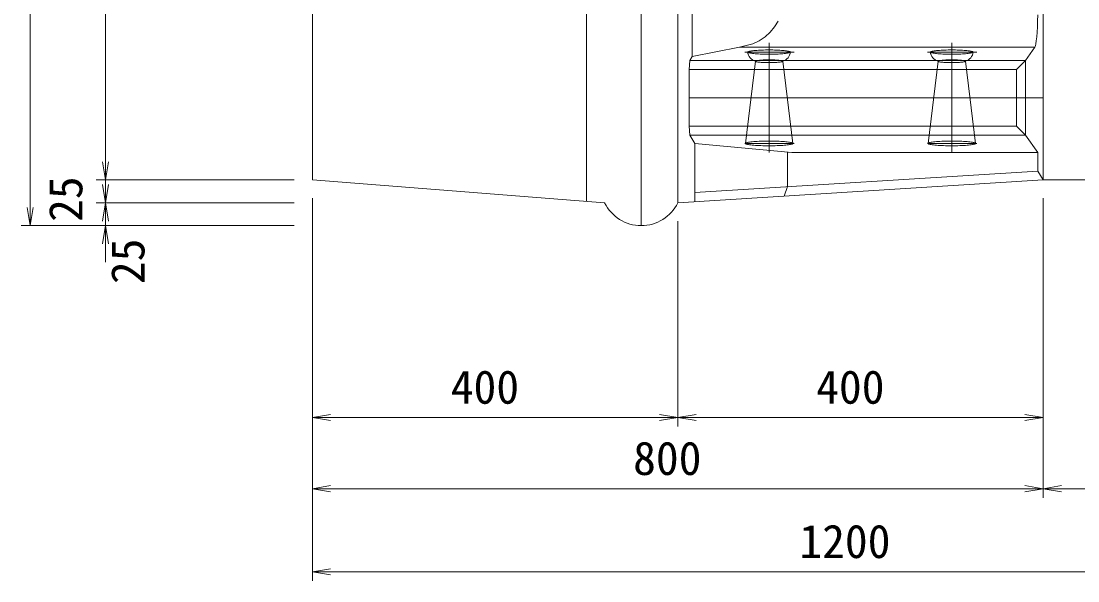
# Model space of a CAD drawing. Units: millimetres on the paper. Extents: x 0 to 841, y 0 to 594.
# Drawn here: x 104.7 to 162.6, y 263.1 to 293.8 of the extents above; entities that cross this region are included whole.
import ezdxf
from ezdxf.enums import TextEntityAlignment as Align

# ---------------------------------------------------------------- set-up
doc = ezdxf.new("R2010")
doc.units = ezdxf.units.MM
for name, color, linetype, lineweight in [('D-STR-DIM（寸法）', 7, 'Continuous', 18), ('D-STR-STR1（構造物）', 7, 'Continuous', 18), ('D-STR（構造物外形線）', 1, 'Continuous', 18)]:
    doc.layers.add(name, color=color, linetype=linetype, lineweight=lineweight)
doc.styles.add('ＭＳ ゴシック', font='')
doc.styles.get('ＭＳ ゴシック').set_extended_font_data('MS Gothic')

msp = doc.modelspace()

# ---------------------------------------------------------------- linework, layer by layer
at = {"layer": 'D-STR-DIM（寸法）'}
for p, q in [((105.237, 381.589), (105.237, 283.589)), ((109.352, 379.089), (109.352, 286.089)), ((109.352, 286.089), (109.352, 287.089)), ((109.352, 285.089), (109.185, 286.089)), ((109.352, 285.089), (109.185, 286.089)), ((109.518, 286.089), (109.352, 285.089)), ((109.352, 285.089), (109.352, 286.089)), ((109.518, 286.089), (109.352, 285.089)), ((109.352, 285.089), (109.352, 286.089)), ((109.352, 284.839), (109.352, 285.839)), ((119.677, 285.089), (108.852, 285.089)), ((119.677, 285.089), (108.852, 285.089)), ((109.352, 283.839), (109.185, 284.839)), ((109.518, 284.839), (109.352, 283.839)), ((109.352, 283.839), (109.352, 284.839)), ((120.677, 284.089), (120.677, 263.14)), ((120.677, 284.089), (120.677, 267.687)), ((120.677, 284.089), (120.677, 271.588)), ((160.677, 284.089), (160.677, 267.687)), ((160.677, 284.089), (160.677, 267.687)), ((160.677, 284.089), (160.677, 271.588)), ((105.237, 282.589), (105.071, 283.589)), ((105.404, 283.589), (105.237, 282.589)), ((105.237, 282.589), (105.237, 283.589)), ((119.677, 283.839), (108.852, 283.839)), ((119.677, 283.839), (108.852, 283.839)), ((109.185, 282.839), (109.352, 283.839)), ((109.352, 283.839), (109.518, 282.839)), ((109.352, 283.839), (109.352, 282.839)), ((118.677, 282.589), (104.737, 282.589)), ((119.677, 282.589), (108.852, 282.589)), ((109.185, 281.589), (109.352, 282.589)), ((109.352, 282.839), (109.352, 281.839)), ((109.352, 282.589), (109.518, 281.589)), ((109.352, 282.589), (109.352, 281.589)), ((140.677, 282.839), (140.677, 271.588)), ((140.677, 282.839), (140.677, 271.588)), ((109.352, 281.589), (109.352, 280.589)), ((120.677, 272.088), (121.677, 272.254)), ((121.677, 271.921), (120.677, 272.088)), ((120.677, 272.088), (121.677, 272.088)), ((121.677, 272.088), (139.677, 272.088)), ((139.677, 272.254), (140.677, 272.088)), ((140.677, 272.088), (139.677, 271.921)), ((140.677, 272.088), (139.677, 272.088)), ((140.677, 272.088), (141.677, 272.254)), ((141.677, 271.921), (140.677, 272.088)), ((140.677, 272.088), (141.677, 272.088)), ((159.677, 272.088), (141.677, 272.088)), ((159.677, 272.254), (160.677, 272.088)), ((160.677, 272.088), (159.677, 271.921)), ((160.677, 272.088), (159.677, 272.088)), ((120.677, 268.187), (121.677, 268.354)), ((121.677, 268.021), (120.677, 268.187)), ((120.677, 268.187), (121.677, 268.187)), ((159.677, 268.187), (121.677, 268.187)), ((159.677, 268.354), (160.677, 268.187)), ((160.677, 268.187), (159.677, 268.021)), ((160.677, 268.187), (159.677, 268.187)), ((160.677, 268.187), (161.677, 268.354)), ((161.677, 268.021), (160.677, 268.187)), ((160.677, 268.187), (161.677, 268.187)), ((179.677, 268.187), (161.677, 268.187)), ((120.677, 263.64), (121.677, 263.807)), ((121.677, 263.474), (120.677, 263.64)), ((120.677, 263.64), (121.677, 263.64)), ((179.677, 263.64), (121.677, 263.64))]:
    msp.add_line(p, q, dxfattribs=at)
at = {"layer": 'D-STR-STR1（構造物）'}
for p, q in [((145.74, 293.174), (145.98, 293.464)), ((145.98, 293.464), (146.172, 293.784)), ((160.361, 293.464), (160.345, 293.174)), ((160.374, 293.783), (160.361, 293.464)), ((144.79, 292.543), (145.139, 292.709)), ((145.139, 292.709), (145.458, 292.921)), ((145.458, 292.921), (145.74, 293.174)), ((160.305, 292.708), (160.281, 292.543)), ((160.326, 292.92), (160.305, 292.708)), ((160.345, 293.174), (160.326, 292.92)), ((144.063, 292.364), (141.458, 291.839)), ((144.063, 292.364), (144.79, 292.543)), ((144.063, 292.364), (160.23, 292.364)), ((144.52, 292.109), (144.506, 292.099)), ((144.542, 292.119), (144.52, 292.109)), ((144.573, 292.129), (144.542, 292.119)), ((144.612, 292.138), (144.573, 292.129)), ((144.659, 292.147), (144.612, 292.138)), ((144.714, 292.156), (144.659, 292.147)), ((144.777, 292.164), (144.714, 292.156)), ((144.846, 292.171), (144.777, 292.164)), ((144.922, 292.178), (144.846, 292.171)), ((145.003, 292.184), (144.922, 292.178)), ((145.089, 292.19), (145.003, 292.184)), ((145.18, 292.195), (145.089, 292.19)), ((145.275, 292.198), (145.18, 292.195)), ((145.373, 292.201), (145.275, 292.198)), ((145.473, 292.204), (145.373, 292.201)), ((145.574, 292.205), (145.473, 292.204)), ((145.677, 292.205), (145.574, 292.205)), ((145.677, 292.589), (145.677, 286.589)), ((145.779, 292.205), (145.677, 292.205)), ((145.881, 292.204), (145.779, 292.205)), ((145.981, 292.201), (145.881, 292.204)), ((146.079, 292.198), (145.981, 292.201)), ((146.173, 292.195), (146.079, 292.198)), ((146.264, 292.19), (146.173, 292.195)), ((146.351, 292.184), (146.264, 292.19)), ((146.432, 292.178), (146.351, 292.184)), ((146.508, 292.171), (146.432, 292.178)), ((146.577, 292.164), (146.508, 292.171)), ((146.639, 292.156), (146.577, 292.164)), ((146.694, 292.147), (146.639, 292.156)), ((146.742, 292.138), (146.694, 292.147)), ((146.781, 292.129), (146.742, 292.138)), ((146.812, 292.119), (146.781, 292.129)), ((146.834, 292.109), (146.812, 292.119)), ((146.847, 292.099), (146.834, 292.109)), ((154.52, 292.109), (154.506, 292.099)), ((154.542, 292.119), (154.52, 292.109)), ((154.573, 292.129), (154.542, 292.119)), ((154.612, 292.138), (154.573, 292.129)), ((154.659, 292.147), (154.612, 292.138)), ((154.714, 292.156), (154.659, 292.147)), ((154.777, 292.164), (154.714, 292.156)), ((154.846, 292.171), (154.777, 292.164)), ((154.922, 292.178), (154.846, 292.171)), ((155.003, 292.184), (154.922, 292.178)), ((155.089, 292.19), (155.003, 292.184)), ((155.18, 292.195), (155.089, 292.19)), ((155.275, 292.198), (155.18, 292.195)), ((155.373, 292.201), (155.275, 292.198)), ((155.473, 292.204), (155.373, 292.201)), ((155.574, 292.205), (155.473, 292.204)), ((155.677, 292.205), (155.574, 292.205)), ((155.677, 292.589), (155.677, 286.589)), ((155.779, 292.205), (155.677, 292.205)), ((155.881, 292.204), (155.779, 292.205)), ((155.981, 292.201), (155.881, 292.204)), ((156.079, 292.198), (155.981, 292.201)), ((156.173, 292.195), (156.079, 292.198)), ((156.264, 292.19), (156.173, 292.195)), ((156.351, 292.184), (156.264, 292.19)), ((156.432, 292.178), (156.351, 292.184)), ((156.508, 292.171), (156.432, 292.178)), ((156.577, 292.164), (156.508, 292.171)), ((156.639, 292.156), (156.577, 292.164)), ((156.694, 292.147), (156.639, 292.156)), ((156.742, 292.138), (156.694, 292.147)), ((156.781, 292.129), (156.742, 292.138)), ((156.812, 292.119), (156.781, 292.129)), ((156.834, 292.109), (156.812, 292.119)), ((156.847, 292.099), (156.834, 292.109)), ((160.23, 292.364), (159.709, 291.633)), ((160.256, 292.427), (160.23, 292.364)), ((160.281, 292.543), (160.256, 292.427)), ((141.302, 291.139), (141.33, 291.633)), ((141.33, 291.633), (141.458, 291.839)), ((141.33, 291.633), (159.709, 291.633)), ((144.343, 292.089), (147.041, 292.089)), ((144.377, 287.089), (144.93, 291.595)), ((144.506, 292.099), (144.502, 292.089)), ((144.502, 292.089), (144.506, 292.078)), ((144.506, 292.078), (144.52, 292.068)), ((144.52, 292.068), (144.542, 292.058)), ((144.542, 292.058), (144.573, 292.049)), ((144.573, 292.049), (144.612, 292.039)), ((144.612, 292.039), (144.659, 292.03)), ((144.659, 292.03), (144.714, 292.021)), ((144.714, 292.021), (144.777, 292.013)), ((144.777, 292.013), (144.846, 292.006)), ((144.846, 292.006), (144.922, 291.999)), ((144.922, 291.999), (145.003, 291.993)), ((144.93, 291.595), (144.927, 291.589)), ((144.927, 291.589), (144.93, 291.582)), ((144.938, 291.602), (144.93, 291.595)), ((144.93, 291.582), (144.938, 291.576)), ((144.952, 291.608), (144.938, 291.602)), ((144.938, 291.576), (144.952, 291.569)), ((144.972, 291.614), (144.952, 291.608)), ((144.952, 291.569), (144.972, 291.563)), ((144.997, 291.62), (144.972, 291.614)), ((144.972, 291.563), (144.997, 291.557)), ((145.027, 291.626), (144.997, 291.62)), ((144.997, 291.557), (145.027, 291.551)), ((145.003, 291.993), (145.089, 291.987)), ((145.062, 291.631), (145.027, 291.626)), ((145.027, 291.551), (145.062, 291.546)), ((145.102, 291.637), (145.062, 291.631)), ((145.062, 291.546), (145.102, 291.541)), ((145.089, 291.987), (145.18, 291.983)), ((145.147, 291.641), (145.102, 291.637)), ((145.102, 291.541), (145.147, 291.536)), ((145.195, 291.646), (145.147, 291.641)), ((145.147, 291.536), (145.195, 291.531)), ((145.18, 291.983), (145.275, 291.979)), ((145.247, 291.65), (145.195, 291.646)), ((145.195, 291.531), (145.247, 291.527)), ((145.302, 291.653), (145.247, 291.65)), ((145.247, 291.527), (145.302, 291.524)), ((145.275, 291.979), (145.373, 291.976)), ((145.36, 291.656), (145.302, 291.653)), ((145.302, 291.524), (145.36, 291.521)), ((145.42, 291.659), (145.36, 291.656)), ((145.373, 291.976), (145.473, 291.973)), ((145.483, 291.661), (145.42, 291.659)), ((145.473, 291.973), (145.574, 291.972)), ((145.547, 291.662), (145.483, 291.661)), ((145.611, 291.663), (145.547, 291.662)), ((145.574, 291.972), (145.677, 291.972)), ((145.677, 291.663), (145.611, 291.663)), ((145.677, 291.972), (145.779, 291.972)), ((145.742, 291.663), (145.677, 291.663)), ((145.807, 291.662), (145.742, 291.663)), ((145.779, 291.972), (145.881, 291.973)), ((145.871, 291.661), (145.807, 291.662)), ((145.933, 291.659), (145.871, 291.661)), ((145.881, 291.973), (145.981, 291.976)), ((145.994, 291.656), (145.933, 291.659)), ((145.981, 291.976), (146.079, 291.979)), ((146.052, 291.653), (145.994, 291.656)), ((145.994, 291.521), (146.052, 291.524)), ((146.107, 291.65), (146.052, 291.653)), ((146.052, 291.524), (146.107, 291.527)), ((146.079, 291.979), (146.173, 291.983)), ((146.159, 291.646), (146.107, 291.65)), ((146.107, 291.527), (146.159, 291.531)), ((146.207, 291.641), (146.159, 291.646)), ((146.159, 291.531), (146.207, 291.536)), ((146.173, 291.983), (146.264, 291.987)), ((146.251, 291.637), (146.207, 291.641)), ((146.207, 291.536), (146.251, 291.541)), ((146.291, 291.631), (146.251, 291.637)), ((146.251, 291.541), (146.291, 291.546)), ((146.264, 291.987), (146.351, 291.993)), ((146.326, 291.626), (146.291, 291.631)), ((146.291, 291.546), (146.326, 291.551)), ((146.357, 291.62), (146.326, 291.626)), ((146.326, 291.551), (146.357, 291.557)), ((146.351, 291.993), (146.432, 291.999)), ((146.382, 291.614), (146.357, 291.62)), ((146.357, 291.557), (146.382, 291.563)), ((146.401, 291.608), (146.382, 291.614)), ((146.382, 291.563), (146.401, 291.569)), ((146.415, 291.602), (146.401, 291.608)), ((146.401, 291.569), (146.415, 291.576)), ((146.424, 291.595), (146.415, 291.602)), ((146.415, 291.576), (146.424, 291.582)), ((146.977, 287.089), (146.424, 291.595)), ((146.427, 291.589), (146.424, 291.595)), ((146.424, 291.582), (146.427, 291.589)), ((146.432, 291.999), (146.508, 292.006)), ((146.508, 292.006), (146.577, 292.013)), ((146.577, 292.013), (146.639, 292.021)), ((146.639, 292.021), (146.694, 292.03)), ((146.694, 292.03), (146.742, 292.039)), ((146.742, 292.039), (146.781, 292.049)), ((146.781, 292.049), (146.812, 292.058)), ((146.812, 292.058), (146.834, 292.068)), ((146.834, 292.068), (146.847, 292.078)), ((146.852, 292.089), (146.847, 292.099)), ((146.847, 292.078), (146.852, 292.089)), ((154.343, 292.089), (157.041, 292.089)), ((154.377, 287.089), (154.93, 291.595)), ((154.506, 292.099), (154.502, 292.089)), ((154.502, 292.089), (154.506, 292.078)), ((154.506, 292.078), (154.52, 292.068)), ((154.52, 292.068), (154.542, 292.058)), ((154.542, 292.058), (154.573, 292.049)), ((154.573, 292.049), (154.612, 292.039)), ((154.612, 292.039), (154.659, 292.03)), ((154.659, 292.03), (154.714, 292.021)), ((154.714, 292.021), (154.777, 292.013)), ((154.777, 292.013), (154.846, 292.006)), ((154.846, 292.006), (154.922, 291.999)), ((154.922, 291.999), (155.003, 291.993)), ((154.93, 291.595), (154.927, 291.589)), ((154.927, 291.589), (154.93, 291.582)), ((154.938, 291.602), (154.93, 291.595)), ((154.93, 291.582), (154.938, 291.576)), ((154.952, 291.608), (154.938, 291.602)), ((154.938, 291.576), (154.952, 291.569)), ((154.972, 291.614), (154.952, 291.608)), ((154.952, 291.569), (154.972, 291.563)), ((154.997, 291.62), (154.972, 291.614)), ((154.972, 291.563), (154.997, 291.557)), ((155.027, 291.626), (154.997, 291.62)), ((154.997, 291.557), (155.027, 291.551)), ((155.003, 291.993), (155.089, 291.987)), ((155.062, 291.631), (155.027, 291.626)), ((155.027, 291.551), (155.062, 291.546)), ((155.102, 291.637), (155.062, 291.631)), ((155.062, 291.546), (155.102, 291.541)), ((155.089, 291.987), (155.18, 291.983)), ((155.147, 291.641), (155.102, 291.637)), ((155.102, 291.541), (155.147, 291.536)), ((155.195, 291.646), (155.147, 291.641)), ((155.147, 291.536), (155.195, 291.531)), ((155.18, 291.983), (155.275, 291.979)), ((155.247, 291.65), (155.195, 291.646)), ((155.195, 291.531), (155.247, 291.527)), ((155.302, 291.653), (155.247, 291.65)), ((155.247, 291.527), (155.302, 291.524)), ((155.275, 291.979), (155.373, 291.976)), ((155.36, 291.656), (155.302, 291.653)), ((155.302, 291.524), (155.36, 291.521)), ((155.42, 291.659), (155.36, 291.656)), ((155.373, 291.976), (155.473, 291.973)), ((155.483, 291.661), (155.42, 291.659)), ((155.473, 291.973), (155.574, 291.972)), ((155.547, 291.662), (155.483, 291.661)), ((155.611, 291.663), (155.547, 291.662)), ((155.574, 291.972), (155.677, 291.972)), ((155.677, 291.663), (155.611, 291.663)), ((155.677, 291.972), (155.779, 291.972)), ((155.742, 291.663), (155.677, 291.663)), ((155.807, 291.662), (155.742, 291.663)), ((155.779, 291.972), (155.881, 291.973)), ((155.871, 291.661), (155.807, 291.662)), ((155.933, 291.659), (155.871, 291.661)), ((155.881, 291.973), (155.981, 291.976)), ((155.994, 291.656), (155.933, 291.659)), ((155.981, 291.976), (156.079, 291.979)), ((156.052, 291.653), (155.994, 291.656)), ((155.994, 291.521), (156.052, 291.524)), ((156.107, 291.65), (156.052, 291.653)), ((156.052, 291.524), (156.107, 291.527)), ((156.079, 291.979), (156.173, 291.983)), ((156.159, 291.646), (156.107, 291.65)), ((156.107, 291.527), (156.159, 291.531)), ((156.207, 291.641), (156.159, 291.646)), ((156.159, 291.531), (156.207, 291.536)), ((156.173, 291.983), (156.264, 291.987)), ((156.251, 291.637), (156.207, 291.641)), ((156.207, 291.536), (156.251, 291.541)), ((156.291, 291.631), (156.251, 291.637)), ((156.251, 291.541), (156.291, 291.546)), ((156.264, 291.987), (156.351, 291.993)), ((156.326, 291.626), (156.291, 291.631)), ((156.291, 291.546), (156.326, 291.551)), ((156.357, 291.62), (156.326, 291.626)), ((156.326, 291.551), (156.357, 291.557)), ((156.351, 291.993), (156.432, 291.999)), ((156.382, 291.614), (156.357, 291.62)), ((156.357, 291.557), (156.382, 291.563)), ((156.401, 291.608), (156.382, 291.614)), ((156.382, 291.563), (156.401, 291.569)), ((156.415, 291.602), (156.401, 291.608)), ((156.401, 291.569), (156.415, 291.576)), ((156.424, 291.595), (156.415, 291.602)), ((156.415, 291.576), (156.424, 291.582)), ((156.977, 287.089), (156.424, 291.595)), ((156.427, 291.589), (156.424, 291.595)), ((156.424, 291.582), (156.427, 291.589)), ((156.432, 291.999), (156.508, 292.006)), ((156.508, 292.006), (156.577, 292.013)), ((156.577, 292.013), (156.639, 292.021)), ((156.639, 292.021), (156.694, 292.03)), ((156.694, 292.03), (156.742, 292.039)), ((156.742, 292.039), (156.781, 292.049)), ((156.781, 292.049), (156.812, 292.058)), ((156.812, 292.058), (156.834, 292.068)), ((156.834, 292.068), (156.847, 292.078)), ((156.852, 292.089), (156.847, 292.099)), ((156.847, 292.078), (156.852, 292.089)), ((159.227, 291.139), (159.709, 291.633)), ((159.709, 287.544), (159.709, 291.633)), ((141.302, 291.139), (159.227, 291.139)), ((141.302, 288.039), (141.302, 291.139)), ((145.36, 291.521), (145.42, 291.518)), ((145.42, 291.518), (145.483, 291.516)), ((145.483, 291.516), (145.547, 291.515)), ((145.547, 291.515), (145.611, 291.514)), ((145.611, 291.514), (145.677, 291.514)), ((145.677, 291.514), (145.742, 291.514)), ((145.742, 291.514), (145.807, 291.515)), ((145.807, 291.515), (145.871, 291.516)), ((145.871, 291.516), (145.933, 291.518)), ((145.933, 291.518), (145.994, 291.521)), ((155.36, 291.521), (155.42, 291.518)), ((155.42, 291.518), (155.483, 291.516)), ((155.483, 291.516), (155.547, 291.515)), ((155.547, 291.515), (155.611, 291.514)), ((155.611, 291.514), (155.677, 291.514)), ((155.677, 291.514), (155.742, 291.514)), ((155.742, 291.514), (155.807, 291.515)), ((155.807, 291.515), (155.871, 291.516)), ((155.871, 291.516), (155.933, 291.518)), ((155.933, 291.518), (155.994, 291.521)), ((159.227, 288.039), (159.227, 291.139)), ((141.302, 289.589), (160.677, 289.589)), ((141.302, 288.039), (159.227, 288.039)), ((141.302, 288.039), (141.33, 287.544)), ((141.33, 287.544), (159.709, 287.544)), ((141.33, 287.544), (141.614, 287.088)), ((159.709, 287.544), (159.227, 288.039)), ((159.709, 287.544), (160.391, 286.589)), ((141.614, 287.088), (146.927, 286.589)), ((144.343, 287.089), (147.041, 287.089)), ((144.382, 287.1), (144.377, 287.089)), ((144.377, 287.089), (144.382, 287.077)), ((144.397, 287.111), (144.382, 287.1)), ((144.382, 287.077), (144.397, 287.066)), ((144.421, 287.122), (144.397, 287.111)), ((144.397, 287.066), (144.421, 287.055)), ((144.455, 287.133), (144.421, 287.122)), ((144.421, 287.055), (144.455, 287.044)), ((144.499, 287.143), (144.455, 287.133)), ((144.455, 287.044), (144.499, 287.034)), ((144.551, 287.153), (144.499, 287.143)), ((144.499, 287.034), (144.551, 287.024)), ((144.612, 287.163), (144.551, 287.153)), ((144.551, 287.024), (144.612, 287.014)), ((144.681, 287.172), (144.612, 287.163)), ((144.612, 287.014), (144.681, 287.005)), ((144.758, 287.18), (144.681, 287.172)), ((144.681, 287.005), (144.758, 286.997)), ((144.841, 287.188), (144.758, 287.18)), ((144.758, 286.997), (144.841, 286.989)), ((144.931, 287.195), (144.841, 287.188)), ((144.841, 286.989), (144.931, 286.983)), ((145.027, 287.201), (144.931, 287.195)), ((144.931, 286.983), (145.027, 286.977)), ((145.127, 287.206), (145.027, 287.201)), ((145.027, 286.977), (145.127, 286.971)), ((145.232, 287.21), (145.127, 287.206)), ((145.127, 286.971), (145.232, 286.967)), ((145.34, 287.214), (145.232, 287.21)), ((145.232, 286.967), (145.34, 286.964)), ((145.451, 287.216), (145.34, 287.214)), ((145.34, 286.964), (145.451, 286.961)), ((145.564, 287.217), (145.451, 287.216)), ((145.451, 286.961), (145.564, 286.96)), ((145.677, 287.218), (145.564, 287.217)), ((145.564, 286.96), (145.677, 286.959)), ((145.79, 287.217), (145.677, 287.218)), ((145.677, 286.959), (145.79, 286.96)), ((145.903, 287.216), (145.79, 287.217)), ((145.79, 286.96), (145.903, 286.961)), ((146.013, 287.214), (145.903, 287.216)), ((145.903, 286.961), (146.013, 286.964)), ((146.121, 287.21), (146.013, 287.214)), ((146.013, 286.964), (146.121, 286.967)), ((146.226, 287.206), (146.121, 287.21)), ((146.121, 286.967), (146.226, 286.971)), ((146.327, 287.201), (146.226, 287.206)), ((146.226, 286.971), (146.327, 286.977)), ((146.422, 287.195), (146.327, 287.201)), ((146.327, 286.977), (146.422, 286.983)), ((146.512, 287.188), (146.422, 287.195)), ((146.422, 286.983), (146.512, 286.989)), ((146.596, 287.18), (146.512, 287.188)), ((146.512, 286.989), (146.596, 286.997)), ((146.673, 287.172), (146.596, 287.18)), ((146.596, 286.997), (146.673, 287.005)), ((146.742, 287.163), (146.673, 287.172)), ((146.673, 287.005), (146.742, 287.014)), ((146.803, 287.153), (146.742, 287.163)), ((146.742, 287.014), (146.803, 287.024)), ((146.855, 287.143), (146.803, 287.153)), ((146.803, 287.024), (146.855, 287.034)), ((146.898, 287.133), (146.855, 287.143)), ((146.855, 287.034), (146.898, 287.044)), ((146.933, 287.122), (146.898, 287.133)), ((146.898, 287.044), (146.933, 287.055)), ((146.957, 287.111), (146.933, 287.122)), ((146.933, 287.055), (146.957, 287.066)), ((146.972, 287.1), (146.957, 287.111)), ((146.957, 287.066), (146.972, 287.077)), ((146.977, 287.089), (146.972, 287.1)), ((146.972, 287.077), (146.977, 287.089)), ((154.343, 287.089), (157.041, 287.089)), ((154.382, 287.1), (154.377, 287.089)), ((154.377, 287.089), (154.382, 287.077)), ((154.397, 287.111), (154.382, 287.1)), ((154.382, 287.077), (154.397, 287.066)), ((154.421, 287.122), (154.397, 287.111)), ((154.397, 287.066), (154.421, 287.055)), ((154.455, 287.133), (154.421, 287.122)), ((154.421, 287.055), (154.455, 287.044)), ((154.499, 287.143), (154.455, 287.133)), ((154.455, 287.044), (154.499, 287.034)), ((154.551, 287.153), (154.499, 287.143)), ((154.499, 287.034), (154.551, 287.024)), ((154.612, 287.163), (154.551, 287.153)), ((154.551, 287.024), (154.612, 287.014)), ((154.681, 287.172), (154.612, 287.163)), ((154.612, 287.014), (154.681, 287.005)), ((154.758, 287.18), (154.681, 287.172)), ((154.681, 287.005), (154.758, 286.997)), ((154.841, 287.188), (154.758, 287.18)), ((154.758, 286.997), (154.841, 286.989)), ((154.931, 287.195), (154.841, 287.188)), ((154.841, 286.989), (154.931, 286.983)), ((155.027, 287.201), (154.931, 287.195)), ((154.931, 286.983), (155.027, 286.977)), ((155.127, 287.206), (155.027, 287.201)), ((155.027, 286.977), (155.127, 286.971)), ((155.232, 287.21), (155.127, 287.206)), ((155.127, 286.971), (155.232, 286.967)), ((155.34, 287.214), (155.232, 287.21)), ((155.232, 286.967), (155.34, 286.964)), ((155.451, 287.216), (155.34, 287.214)), ((155.34, 286.964), (155.451, 286.961)), ((155.564, 287.217), (155.451, 287.216)), ((155.451, 286.961), (155.564, 286.96)), ((155.677, 287.218), (155.564, 287.217)), ((155.564, 286.96), (155.677, 286.959)), ((155.79, 287.217), (155.677, 287.218)), ((155.677, 286.959), (155.79, 286.96)), ((155.903, 287.216), (155.79, 287.217)), ((155.79, 286.96), (155.903, 286.961)), ((156.013, 287.214), (155.903, 287.216)), ((155.903, 286.961), (156.013, 286.964)), ((156.121, 287.21), (156.013, 287.214)), ((156.013, 286.964), (156.121, 286.967)), ((156.226, 287.206), (156.121, 287.21)), ((156.121, 286.967), (156.226, 286.971)), ((156.327, 287.201), (156.226, 287.206)), ((156.226, 286.971), (156.327, 286.977)), ((156.422, 287.195), (156.327, 287.201)), ((156.327, 286.977), (156.422, 286.983)), ((156.512, 287.188), (156.422, 287.195)), ((156.422, 286.983), (156.512, 286.989)), ((156.596, 287.18), (156.512, 287.188)), ((156.512, 286.989), (156.596, 286.997)), ((156.673, 287.172), (156.596, 287.18)), ((156.596, 286.997), (156.673, 287.005)), ((156.742, 287.163), (156.673, 287.172)), ((156.673, 287.005), (156.742, 287.014)), ((156.803, 287.153), (156.742, 287.163)), ((156.742, 287.014), (156.803, 287.024)), ((156.855, 287.143), (156.803, 287.153)), ((156.803, 287.024), (156.855, 287.034)), ((156.898, 287.133), (156.855, 287.143)), ((156.855, 287.034), (156.898, 287.044)), ((156.933, 287.122), (156.898, 287.133)), ((156.898, 287.044), (156.933, 287.055)), ((156.957, 287.111), (156.933, 287.122)), ((156.933, 287.055), (156.957, 287.066)), ((156.972, 287.1), (156.957, 287.111)), ((156.957, 287.066), (156.972, 287.077)), ((156.977, 287.089), (156.972, 287.1)), ((156.972, 287.077), (156.977, 287.089)), ((146.927, 286.589), (160.391, 286.589))]:
    msp.add_line(p, q, dxfattribs=at)
for centre, start, end in [((145.126, 292.185), 188.75562, 250.74019), ((146.228, 292.185), 289.25981, 351.24438), ((155.126, 292.185), 188.75562, 250.74019), ((156.228, 292.185), 289.25981, 351.24438)]:
    msp.add_arc(centre, 0.631, start, end, dxfattribs=at)
at = {"layer": 'D-STR（構造物外形線）'}
for p, q in [((138.677, 382.589), (138.677, 282.589)), ((140.677, 381.339), (140.677, 283.839)), ((120.677, 380.089), (120.677, 285.089)), ((160.677, 380.089), (160.677, 285.089)), ((141.458, 291.839), (141.458, 373.338)), ((135.677, 315.554), (135.677, 283.917)), ((160.383, 294.126), (160.374, 293.783)), ((141.614, 287.088), (141.614, 283.897)), ((146.677, 286.589), (146.677, 284.73)), ((160.391, 286.589), (160.391, 285.572)), ((160.391, 285.572), (141.614, 284.398)), ((160.391, 285.572), (160.677, 285.089)), ((136.677, 283.839), (120.677, 285.089)), ((140.677, 283.839), (160.677, 285.089)), ((146.677, 284.73), (146.497, 284.202)), ((180.677, 285.089), (160.677, 285.089))]:
    msp.add_line(p, q, dxfattribs=at)
msp.add_arc((138.677, 284.814), 2.225, 205.98923, 334.01077, dxfattribs=at)

# ---------------------------------------------------------------- texts
at = {"layer": 'D-STR-DIM（寸法）', "style": 'ＭＳ ゴシック'}
for p in [(108.638, 282.79), (112.04, 279.386)]:
    msp.add_text('25', height=1.833, rotation=90, dxfattribs=at).set_placement(p, align=Align.BOTTOM_LEFT)
for s, p in [('400', (128.253, 272.288)), ('400', (148.253, 272.288)), ('800', (138.234, 268.387)), ('1200', (147.333, 263.84))]:
    msp.add_text(s, height=1.833, dxfattribs=at).set_placement(p, align=Align.BOTTOM_LEFT)

doc.saveas('drawing.dxf')
